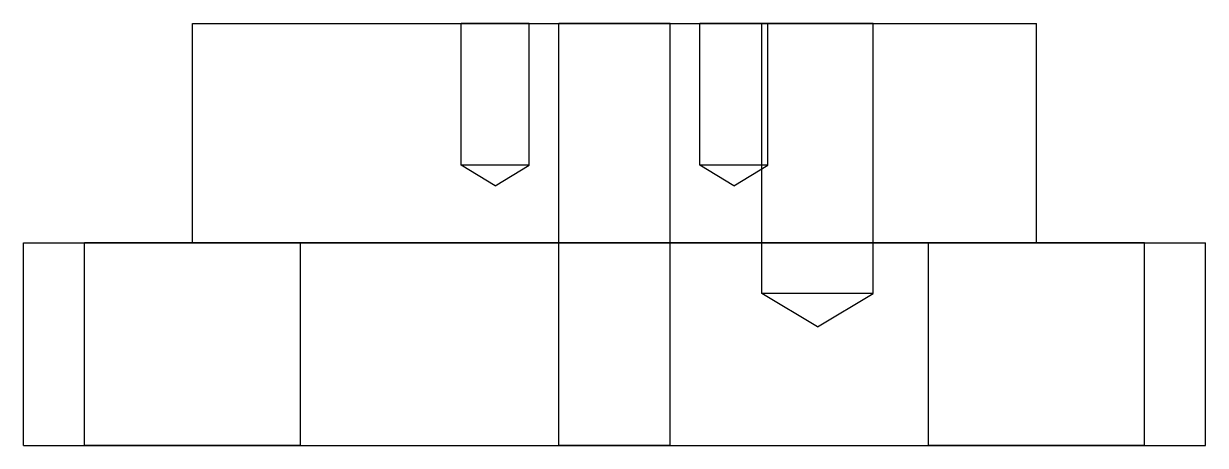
# Model space of a CAD drawing. Header units: millimetres. Extents: x -17.5 to 17.5, y 0 to 12.5.
import ezdxf

# ---------------------------------------------------------------- set-up
doc = ezdxf.new("R2010")
doc.units = ezdxf.units.MM

msp = doc.modelspace()

# ---------------------------------------------------------------- linework, layer by layer
at = {"layer": 'HIDDEN'}
for p, q in [((-4.541, 8.3), (-4.541, 12.5)), ((-2.531, 8.3), (-2.531, 12.5)), ((-1.65, 0), (-1.65, 12.5)), ((1.65, 0), (1.65, 12.5)), ((2.531, 8.3), (2.531, 12.5)), ((4.36, 4.5), (4.36, 12.5)), ((4.541, 8.3), (4.541, 12.5)), ((7.66, 4.5), (7.66, 12.5)), ((-3.536, 7.696), (-4.541, 8.3)), ((-3.536, 7.696), (-2.531, 8.3)), ((3.536, 7.696), (2.531, 8.3)), ((3.536, 7.696), (4.541, 8.3)), ((-15.7, 0), (-15.7, 6)), ((-9.3, 0), (-9.3, 6)), ((9.3, 0), (9.3, 6)), ((15.7, 0), (15.7, 6)), ((6.01, 3.509), (4.36, 4.5)), ((6.01, 3.509), (7.66, 4.5))]:
    msp.add_line(p, q, dxfattribs=at)
for points in [[(-2.531, 12.5), (-2.556, 12.5), (-2.63, 12.5), (-2.75, 12.5), (-2.909, 12.5), (-3.099, 12.5), (-3.312, 12.5), (-3.536, 12.5), (-3.759, 12.5), (-3.972, 12.5), (-4.162, 12.5), (-4.321, 12.5), (-4.441, 12.5), (-4.515, 12.5), (-4.541, 12.5)], [(1.65, 12.5), (1.609, 12.5), (1.487, 12.5), (1.29, 12.5), (1.029, 12.5), (0.716, 12.5), (0.367, 12.5), (0, 12.5), (-0.367, 12.5), (-0.716, 12.5), (-1.029, 12.5), (-1.29, 12.5), (-1.487, 12.5), (-1.609, 12.5), (-1.65, 12.5)], [(4.541, 12.5), (4.515, 12.5), (4.441, 12.5), (4.321, 12.5), (4.162, 12.5), (3.972, 12.5), (3.759, 12.5), (3.536, 12.5), (3.312, 12.5), (3.099, 12.5), (2.909, 12.5), (2.75, 12.5), (2.63, 12.5), (2.556, 12.5), (2.531, 12.5)], [(7.66, 12.5), (7.619, 12.5), (7.497, 12.5), (7.3, 12.5), (7.039, 12.5), (6.726, 12.5), (6.378, 12.5), (6.01, 12.5), (5.643, 12.5), (5.294, 12.5), (4.982, 12.5), (4.72, 12.5), (4.524, 12.5), (4.402, 12.5), (4.36, 12.5)], [(-2.531, 8.3), (-2.556, 8.3), (-2.63, 8.3), (-2.75, 8.3), (-2.909, 8.3), (-3.099, 8.3), (-3.312, 8.3), (-3.536, 8.3), (-3.759, 8.3), (-3.972, 8.3), (-4.162, 8.3), (-4.321, 8.3), (-4.441, 8.3), (-4.515, 8.3), (-4.541, 8.3)], [(4.541, 8.3), (4.515, 8.3), (4.441, 8.3), (4.321, 8.3), (4.162, 8.3), (3.972, 8.3), (3.759, 8.3), (3.536, 8.3), (3.312, 8.3), (3.099, 8.3), (2.909, 8.3), (2.75, 8.3), (2.63, 8.3), (2.556, 8.3), (2.531, 8.3)], [(-9.3, 6), (-9.38, 6), (-9.617, 6), (-9.998, 6), (-10.505, 6), (-11.112, 6), (-11.788, 6), (-12.5, 6), (-13.212, 6), (-13.888, 6), (-14.495, 6), (-15.002, 6), (-15.383, 6), (-15.62, 6), (-15.7, 6)], [(12.5, 6), (12.187, 6), (11.262, 6), (9.773, 6), (7.794, 6), (5.424, 6), (2.782, 6), (0, 6), (-2.782, 6), (-5.424, 6), (-7.794, 6), (-9.773, 6), (-11.262, 6), (-12.187, 6), (-12.5, 6)], [(15.7, 6), (15.62, 6), (15.383, 6), (15.002, 6), (14.495, 6), (13.888, 6), (13.212, 6), (12.5, 6), (11.788, 6), (11.112, 6), (10.505, 6), (9.998, 6), (9.617, 6), (9.38, 6), (9.3, 6)], [(7.66, 4.5), (7.619, 4.5), (7.497, 4.5), (7.3, 4.5), (7.039, 4.5), (6.726, 4.5), (6.378, 4.5), (6.01, 4.5), (5.643, 4.5), (5.294, 4.5), (4.982, 4.5), (4.72, 4.5), (4.524, 4.5), (4.402, 4.5), (4.36, 4.5)], [(-9.3, 0), (-9.38, 0), (-9.617, 0), (-9.998, 0), (-10.505, 0), (-11.112, 0), (-11.788, 0), (-12.5, 0), (-13.212, 0), (-13.888, 0), (-14.495, 0), (-15.002, 0), (-15.383, 0), (-15.62, 0), (-15.7, 0)], [(1.65, 0), (1.609, 0), (1.487, 0), (1.29, 0), (1.029, 0), (0.716, 0), (0.367, 0), (0, 0), (-0.367, 0), (-0.716, 0), (-1.029, 0), (-1.29, 0), (-1.487, 0), (-1.609, 0), (-1.65, 0)], [(15.7, 0), (15.62, 0), (15.383, 0), (15.002, 0), (14.495, 0), (13.888, 0), (13.212, 0), (12.5, 0), (11.788, 0), (11.112, 0), (10.505, 0), (9.998, 0), (9.617, 0), (9.38, 0), (9.3, 0)]]:
    msp.add_lwpolyline(points, dxfattribs=at)
at = {"layer": 'VISIBLE'}
for p, q in [((-12.5, 6), (-12.5, 12.5)), ((12.5, 6), (12.5, 12.5)), ((-17.5, 0), (-17.5, 6)), ((-17.5, 6), (17.5, 6)), ((17.5, 0), (17.5, 6)), ((-17.5, 0), (17.5, 0))]:
    msp.add_line(p, q, dxfattribs=at)
msp.add_lwpolyline([(-12.5, 12.5), (-12.187, 12.5), (-11.262, 12.5), (-9.773, 12.5), (-7.794, 12.5), (-5.424, 12.5), (-2.782, 12.5), (0, 12.5), (2.782, 12.5), (5.424, 12.5), (7.794, 12.5), (9.773, 12.5), (11.262, 12.5), (12.187, 12.5), (12.5, 12.5)], dxfattribs=at)

doc.saveas('drawing.dxf')
